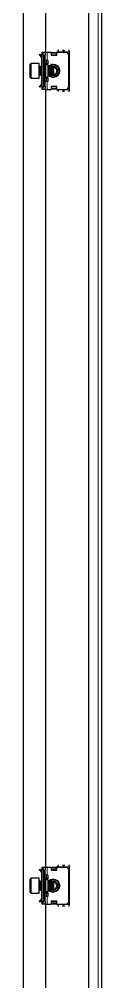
# Model space of a CAD drawing. Header units: millimetres. Extents: x -202 to 1684, y -868 to 1206.
# Drawn here: x 1631 to 1684, y -199 to 451 of the extents above; entities that cross this region are included whole.
import ezdxf

# ---------------------------------------------------------------- set-up
doc = ezdxf.new("R2010")
doc.units = ezdxf.units.MM

msp = doc.modelspace()

# ---------------------------------------------------------------- linework, layer by layer
at = {"color": 7, "linetype": 'Continuous', "lineweight": 25}
for p, q in [((1675.16, -736.46), (1675.16, 1018.54)), ((1683.66, 1018.54), (1683.66, -736.46)), ((1631.16, -703.46), (1631.16, 985.54)), ((1646.16, 428.54), (1646.16, 878.54)), ((1654.16, 428.54), (1654.16, 428.79)), ((1662.16, 403.29), (1662.16, 428.79)), ((1642.1, 427.18), (1641.75, 426.83)), ((1642.73, 425.85), (1641.75, 426.83)), ((1643.08, 426.2), (1642.1, 427.18)), ((1642.73, 425.85), (1643.08, 426.2)), ((1643.16, 426.54), (1643.16, 426.15)), ((1643.16, 424.79), (1643.66, 424.79)), ((1643.16, 424.79), (1643.16, 421.29)), ((1643.46, 427.25), (1643.66, 427.45)), ((1643.66, 428.54), (1645.66, 428.54)), ((1643.66, 428.27), (1643.66, 428.54)), ((1643.66, 403.81), (1643.66, 428.27)), ((1644.66, 426.54), (1644.66, 405.54)), ((1645.66, 428.54), (1645.66, 426.54)), ((1645.66, 428.54), (1647.16, 428.54)), ((1645.66, 405.54), (1645.66, 426.54)), ((1647.16, 423.04), (1645.66, 423.04)), ((1647.16, 428.54), (1649.66, 428.54)), ((1647.66, 423.04), (1647.16, 423.04)), ((1647.66, 421.04), (1647.66, 423.04)), ((1649.66, 428.54), (1649.66, 426.54)), ((1649.66, 426.54), (1653.66, 426.54)), ((1649.91, 428.16), (1650.41, 428.51)), ((1650.41, 428.16), (1649.91, 427.81)), ((1649.91, 427.81), (1649.91, 428.16)), ((1649.91, 426.89), (1649.91, 427.81)), ((1649.91, 426.54), (1649.91, 426.89)), ((1650.41, 428.51), (1650.41, 428.16)), ((1650.41, 428.51), (1652.91, 428.51)), ((1650.41, 428.16), (1652.91, 428.16)), ((1652.91, 428.16), (1652.91, 428.51)), ((1652.91, 428.51), (1653.41, 428.16)), ((1653.41, 427.81), (1652.91, 428.16)), ((1653.41, 428.16), (1653.41, 427.81)), ((1653.41, 427.81), (1653.41, 426.89)), ((1653.41, 426.89), (1653.41, 426.54)), ((1653.46, 428.42), (1653.46, 426.54)), ((1653.66, 428.42), (1653.46, 428.42)), ((1653.66, 428.54), (1659.66, 428.54)), ((1653.66, 426.54), (1653.66, 428.54)), ((1661.66, 405.54), (1661.66, 426.54)), ((1635.66, 420.11), (1635.66, 420.44)), ((1635.66, 411.64), (1635.66, 420.11)), ((1641.66, 421.04), (1636.26, 421.04)), ((1641.66, 420.66), (1641.66, 421.04)), ((1641.66, 411.04), (1641.66, 420.66)), ((1642.28, 419.04), (1641.91, 419.04)), ((1642.66, 418.49), (1642.28, 419.04)), ((1642.28, 414.89), (1642.28, 419.04)), ((1643.05, 419.04), (1642.66, 418.49)), ((1642.66, 415.11), (1642.66, 418.49)), ((1643.28, 419.04), (1643.05, 419.04)), ((1643.05, 414.89), (1643.05, 419.04)), ((1643.66, 421.29), (1643.16, 421.29)), ((1643.16, 421.29), (1643.16, 419.04)), ((1643.66, 418.49), (1643.28, 419.04)), ((1643.28, 414.89), (1643.28, 419.04)), ((1645.99, 420.07), (1647.66, 421.04)), ((1646.16, 420.17), (1646.16, 421.29)), ((1646.16, 421.29), (1646.66, 421.29)), ((1647.66, 420.04), (1646.16, 420.04)), ((1646.66, 421.29), (1647.66, 421.29)), ((1647.66, 412.04), (1647.66, 420.04)), ((1648.05, 419.04), (1647.66, 418.49)), ((1648.28, 419.04), (1648.05, 419.04)), ((1648.05, 414.89), (1648.05, 419.04)), ((1648.66, 418.49), (1648.28, 419.04)), ((1648.28, 414.89), (1648.28, 419.04)), ((1649.05, 419.04), (1648.66, 418.49)), ((1648.66, 415.11), (1648.66, 418.49)), ((1649.28, 419.04), (1649.05, 419.04)), ((1649.05, 414.89), (1649.05, 419.04)), ((1649.66, 418.49), (1649.28, 419.04)), ((1649.28, 414.89), (1649.28, 419.04)), ((1649.59, 418.59), (1649.84, 418.73)), ((1650.05, 419.04), (1649.66, 418.49)), ((1649.66, 415.11), (1649.66, 418.49)), ((1650.28, 419.04), (1650.05, 419.04)), ((1650.05, 414.89), (1650.05, 419.04)), ((1650.66, 418.49), (1650.28, 419.04)), ((1650.28, 414.89), (1650.28, 419.04)), ((1651.05, 419.04), (1650.66, 418.49)), ((1650.66, 415.11), (1650.66, 418.49)), ((1651.11, 419.04), (1651.05, 419.04)), ((1651.05, 414.89), (1651.05, 419.04)), ((1651.66, 418.49), (1651.11, 419.04)), ((1651.11, 418.81), (1651.11, 419.04)), ((1651.11, 413.04), (1651.11, 418.81)), ((1651.66, 418.3), (1651.66, 418.49)), ((1651.66, 413.59), (1651.66, 418.3)), ((1636.26, 411.04), (1641.66, 411.04)), ((1641.91, 413.04), (1642.28, 413.04)), ((1642.28, 413.04), (1642.28, 414.89)), ((1642.28, 413.04), (1642.66, 413.59)), ((1642.66, 413.59), (1642.66, 415.11)), ((1642.66, 413.59), (1643.05, 413.04)), ((1643.05, 413.04), (1643.05, 414.89)), ((1643.05, 413.04), (1643.28, 413.04)), ((1643.16, 413.04), (1643.16, 410.79)), ((1643.16, 410.79), (1643.66, 410.79)), ((1643.16, 410.79), (1643.16, 407.29)), ((1643.28, 413.04), (1643.28, 414.89)), ((1643.28, 413.04), (1643.66, 413.59)), ((1647.66, 411.04), (1645.99, 412.01)), ((1646.16, 412.04), (1647.66, 412.04)), ((1646.16, 410.79), (1646.16, 411.91)), ((1646.66, 410.79), (1646.16, 410.79)), ((1647.66, 410.79), (1646.66, 410.79)), ((1647.66, 413.59), (1648.05, 413.04)), ((1647.66, 409.04), (1647.66, 411.04)), ((1648.05, 413.04), (1648.05, 414.89)), ((1648.05, 413.04), (1648.28, 413.04)), ((1648.28, 413.04), (1648.28, 414.89)), ((1648.28, 413.04), (1648.66, 413.59)), ((1648.66, 413.59), (1648.66, 415.11)), ((1648.66, 413.59), (1649.05, 413.04)), ((1649.05, 413.04), (1649.05, 414.89)), ((1649.05, 413.04), (1649.28, 413.04)), ((1649.28, 413.04), (1649.28, 414.89)), ((1649.28, 413.04), (1649.66, 413.59)), ((1649.84, 413.35), (1649.59, 413.49)), ((1649.66, 413.59), (1649.66, 415.11)), ((1649.66, 413.59), (1650.05, 413.04)), ((1650.05, 413.04), (1650.05, 414.89)), ((1650.05, 413.04), (1650.28, 413.04)), ((1650.28, 413.04), (1650.28, 414.89)), ((1650.28, 413.04), (1650.66, 413.59)), ((1650.5, 413.36), (1650.87, 413.3)), ((1650.66, 413.59), (1650.66, 415.11)), ((1650.66, 413.59), (1651.05, 413.04)), ((1651.05, 413.04), (1651.05, 414.89)), ((1651.05, 413.04), (1651.11, 413.04)), ((1651.11, 413.04), (1651.66, 413.59)), ((1651.36, 413.29), (1652.19, 413.48)), ((1642.73, 406.23), (1641.75, 405.25)), ((1642.1, 404.9), (1641.75, 405.25)), ((1643.08, 405.88), (1642.1, 404.9)), ((1642.73, 406.23), (1643.08, 405.88)), ((1643.16, 407.29), (1643.66, 407.29)), ((1643.16, 405.54), (1643.16, 406)), ((1643.66, 404.63), (1643.46, 404.83)), ((1643.66, 403.54), (1643.66, 403.81)), ((1645.66, 403.54), (1643.66, 403.54)), ((1645.66, 409.04), (1647.16, 409.04)), ((1645.66, 405.54), (1645.66, 403.54)), ((1645.66, 403.54), (1647.16, 403.54)), ((1646.16, -121.46), (1646.16, 403.54)), ((1647.16, 409.04), (1647.66, 409.04)), ((1647.16, 403.54), (1649.66, 403.54)), ((1653.66, 405.54), (1649.66, 405.54)), ((1649.66, 405.54), (1649.66, 403.54)), ((1649.91, 405.19), (1649.91, 405.54)), ((1649.91, 404.27), (1649.91, 405.19)), ((1649.91, 403.92), (1649.91, 404.27)), ((1649.91, 404.27), (1650.41, 403.92)), ((1650.41, 403.57), (1649.91, 403.92)), ((1650.41, 403.92), (1650.41, 403.57)), ((1652.91, 403.92), (1650.41, 403.92)), ((1652.91, 403.57), (1650.41, 403.57)), ((1652.91, 403.92), (1653.41, 404.27)), ((1652.91, 403.57), (1652.91, 403.92)), ((1653.41, 403.92), (1652.91, 403.57)), ((1653.41, 405.54), (1653.41, 405.19)), ((1653.41, 405.19), (1653.41, 404.27)), ((1653.41, 404.27), (1653.41, 403.92)), ((1653.46, 405.54), (1653.46, 403.66)), ((1653.46, 403.66), (1653.66, 403.66)), ((1653.66, 403.54), (1653.66, 405.54)), ((1653.66, 403.54), (1659.66, 403.54)), ((1654.16, 403.29), (1654.16, 403.54)), ((1642.1, -122.82), (1641.75, -123.17)), ((1642.73, -124.15), (1641.75, -123.17)), ((1643.08, -123.8), (1642.1, -122.82)), ((1643.46, -122.75), (1643.66, -122.55)), ((1643.66, -121.46), (1645.66, -121.46)), ((1643.66, -121.73), (1643.66, -121.46)), ((1643.66, -146.19), (1643.66, -121.73)), ((1645.66, -121.46), (1645.66, -123.46)), ((1645.66, -121.46), (1647.16, -121.46)), ((1647.16, -121.46), (1649.66, -121.46)), ((1649.66, -121.46), (1649.66, -123.46)), ((1649.91, -121.84), (1650.41, -121.49)), ((1650.41, -121.84), (1649.91, -122.19)), ((1649.91, -122.19), (1649.91, -121.84)), ((1649.91, -123.11), (1649.91, -122.19)), ((1649.91, -123.46), (1649.91, -123.11)), ((1650.41, -121.49), (1650.41, -121.84)), ((1650.41, -121.49), (1652.91, -121.49)), ((1650.41, -121.84), (1652.91, -121.84)), ((1652.91, -121.84), (1652.91, -121.49)), ((1652.91, -121.49), (1653.41, -121.84)), ((1653.41, -122.19), (1652.91, -121.84)), ((1653.41, -121.84), (1653.41, -122.19)), ((1653.41, -122.19), (1653.41, -123.11)), ((1653.41, -123.11), (1653.41, -123.46)), ((1653.46, -121.58), (1653.46, -123.46)), ((1653.66, -121.58), (1653.46, -121.58)), ((1653.66, -121.46), (1659.66, -121.46)), ((1653.66, -123.46), (1653.66, -121.46)), ((1654.16, -121.46), (1654.16, -121.21)), ((1662.16, -146.71), (1662.16, -121.21)), ((1635.66, -138.36), (1635.66, -129.56)), ((1641.66, -128.96), (1636.26, -128.96)), ((1641.66, -138.96), (1641.66, -128.96)), ((1642.73, -124.15), (1643.08, -123.8)), ((1643.16, -123.46), (1643.16, -123.85)), ((1643.16, -125.21), (1643.66, -125.21)), ((1643.16, -125.21), (1643.16, -128.71)), ((1643.66, -128.71), (1643.16, -128.71)), ((1643.16, -128.71), (1643.16, -130.96)), ((1644.66, -123.46), (1644.66, -144.46)), ((1645.66, -144.46), (1645.66, -123.46)), ((1647.16, -126.96), (1645.66, -126.96)), ((1645.99, -129.93), (1647.66, -128.96)), ((1646.16, -129.83), (1646.16, -128.71)), ((1646.16, -128.71), (1646.66, -128.71)), ((1646.66, -128.71), (1647.66, -128.71)), ((1647.66, -126.96), (1647.16, -126.96)), ((1647.66, -128.96), (1647.66, -126.96)), ((1649.66, -123.46), (1653.66, -123.46)), ((1661.66, -144.46), (1661.66, -123.46)), ((1642.28, -130.96), (1641.91, -130.96)), ((1642.66, -131.51), (1642.28, -130.96)), ((1642.28, -132.81), (1642.28, -130.96)), ((1642.28, -136.96), (1642.28, -132.81)), ((1642.28, -136.96), (1642.66, -136.41)), ((1643.05, -130.96), (1642.66, -131.51)), ((1642.66, -133.03), (1642.66, -131.51)), ((1642.66, -136.41), (1642.66, -133.03)), ((1642.66, -136.41), (1643.05, -136.96)), ((1643.28, -130.96), (1643.05, -130.96)), ((1643.05, -132.81), (1643.05, -130.96)), ((1643.05, -136.96), (1643.05, -132.81)), ((1643.66, -131.51), (1643.28, -130.96)), ((1643.28, -132.81), (1643.28, -130.96)), ((1643.28, -136.96), (1643.28, -132.81)), ((1643.28, -136.96), (1643.66, -136.41)), ((1647.66, -129.96), (1646.16, -129.96)), ((1647.66, -137.96), (1647.66, -129.96)), ((1648.05, -130.96), (1647.66, -131.51)), ((1647.66, -136.41), (1648.05, -136.96)), ((1648.28, -130.96), (1648.05, -130.96)), ((1648.05, -132.81), (1648.05, -130.96)), ((1648.05, -136.96), (1648.05, -132.81)), ((1648.66, -131.51), (1648.28, -130.96)), ((1648.28, -132.81), (1648.28, -130.96)), ((1648.28, -136.96), (1648.28, -132.81)), ((1648.28, -136.96), (1648.66, -136.41)), ((1649.05, -130.96), (1648.66, -131.51)), ((1648.66, -133.03), (1648.66, -131.51)), ((1648.66, -136.41), (1648.66, -133.03)), ((1648.66, -136.41), (1649.05, -136.96)), ((1649.28, -130.96), (1649.05, -130.96)), ((1649.05, -132.81), (1649.05, -130.96)), ((1649.05, -136.96), (1649.05, -132.81)), ((1649.66, -131.51), (1649.28, -130.96)), ((1649.28, -132.81), (1649.28, -130.96)), ((1649.28, -136.96), (1649.28, -132.81)), ((1649.28, -136.96), (1649.66, -136.41)), ((1649.59, -131.41), (1649.84, -131.27)), ((1650.05, -130.96), (1649.66, -131.51)), ((1649.66, -133.03), (1649.66, -131.51)), ((1649.66, -136.41), (1649.66, -133.03)), ((1649.66, -136.41), (1650.05, -136.96)), ((1650.28, -130.96), (1650.05, -130.96)), ((1650.05, -132.81), (1650.05, -130.96)), ((1650.05, -136.96), (1650.05, -132.81)), ((1650.66, -131.51), (1650.28, -130.96)), ((1650.28, -132.81), (1650.28, -130.96)), ((1650.28, -136.96), (1650.28, -132.81)), ((1650.28, -136.96), (1650.66, -136.41)), ((1650.87, -131.22), (1650.5, -131.28)), ((1651.05, -130.96), (1650.66, -131.51)), ((1650.66, -133.03), (1650.66, -131.51)), ((1650.66, -136.41), (1650.66, -133.03)), ((1650.66, -136.41), (1651.05, -136.96)), ((1651.11, -130.96), (1651.05, -130.96)), ((1651.05, -132.81), (1651.05, -130.96)), ((1651.05, -136.96), (1651.05, -132.81)), ((1651.66, -131.51), (1651.11, -130.96)), ((1651.11, -136.96), (1651.11, -130.96)), ((1651.11, -136.96), (1651.66, -136.41)), ((1652.19, -131.4), (1651.36, -131.21)), ((1651.66, -136.41), (1651.66, -131.51)), ((1636.26, -138.96), (1641.66, -138.96)), ((1641.91, -136.96), (1642.28, -136.96)), ((1643.05, -136.96), (1643.28, -136.96)), ((1643.16, -136.96), (1643.16, -139.21)), ((1643.16, -139.21), (1643.16, -142.71)), ((1643.16, -139.21), (1643.66, -139.21)), ((1643.16, -142.71), (1643.66, -142.71)), ((1645.66, -140.96), (1647.16, -140.96)), ((1647.66, -138.96), (1645.99, -137.99)), ((1646.16, -137.96), (1647.66, -137.96)), ((1646.16, -139.21), (1646.16, -138.09)), ((1646.66, -139.21), (1646.16, -139.21)), ((1647.66, -139.21), (1646.66, -139.21)), ((1647.16, -140.96), (1647.66, -140.96)), ((1647.66, -140.96), (1647.66, -138.96)), ((1648.05, -136.96), (1648.28, -136.96)), ((1649.05, -136.96), (1649.28, -136.96)), ((1649.84, -136.65), (1649.59, -136.51)), ((1650.05, -136.96), (1650.28, -136.96)), ((1651.05, -136.96), (1651.11, -136.96)), ((1642.73, -143.77), (1641.75, -144.75)), ((1642.1, -145.1), (1641.75, -144.75)), ((1643.08, -144.12), (1642.1, -145.1)), ((1642.73, -143.77), (1643.08, -144.12)), ((1643.16, -144.46), (1643.16, -144)), ((1643.66, -145.37), (1643.46, -145.17)), ((1643.66, -146.46), (1643.66, -146.19)), ((1645.66, -146.46), (1643.66, -146.46)), ((1645.66, -144.46), (1645.66, -146.46)), ((1645.66, -146.46), (1647.16, -146.46)), ((1646.16, -596.46), (1646.16, -146.46)), ((1647.16, -146.46), (1649.66, -146.46)), ((1649.66, -144.46), (1649.66, -146.46)), ((1653.66, -144.46), (1649.66, -144.46)), ((1649.91, -144.81), (1649.91, -144.46)), ((1649.91, -145.73), (1649.91, -144.81)), ((1649.91, -145.73), (1650.41, -146.08)), ((1649.91, -146.08), (1649.91, -145.73)), ((1650.41, -146.43), (1649.91, -146.08)), ((1652.91, -146.08), (1650.41, -146.08)), ((1650.41, -146.08), (1650.41, -146.43)), ((1652.91, -146.43), (1650.41, -146.43)), ((1652.91, -146.08), (1653.41, -145.73)), ((1652.91, -146.43), (1652.91, -146.08)), ((1653.41, -146.08), (1652.91, -146.43)), ((1653.41, -144.46), (1653.41, -144.81)), ((1653.41, -144.81), (1653.41, -145.73)), ((1653.41, -145.73), (1653.41, -146.08)), ((1653.46, -144.46), (1653.46, -146.34)), ((1653.46, -146.34), (1653.66, -146.34)), ((1653.66, -146.46), (1653.66, -144.46)), ((1653.66, -146.46), (1659.66, -146.46)), ((1654.16, -146.71), (1654.16, -146.46))]:
    msp.add_line(p, q, dxfattribs=at)
at = {"color": 8, "linetype": 'Continuous', "lineweight": 18}
for p, q in [((1681.56, 1018.54), (1681.56, -736.46)), ((1654.16, 428.79), (1658.16, 428.79)), ((1662.16, 428.79), (1658.16, 428.79)), ((1643.66, 426.54), (1643.16, 426.54)), ((1643.66, 427.04), (1643.46, 427.25)), ((1645.66, 426.54), (1644.66, 426.54)), ((1646.66, 421.29), (1646.66, 423.04)), ((1647.16, 423.04), (1647.16, 428.54)), ((1653.41, 426.89), (1649.91, 426.89)), ((1636.26, 421.04), (1636.26, 420.66)), ((1636.26, 420.66), (1636.26, 411.04)), ((1641.91, 419.04), (1641.91, 413.04)), ((1646.16, 420.04), (1646.16, 412.04)), ((1646.66, 409.04), (1646.66, 410.79)), ((1643.66, 405.54), (1643.16, 405.54)), ((1643.66, 405.04), (1643.46, 404.83)), ((1644.66, 405.54), (1645.66, 405.54)), ((1647.16, 403.54), (1647.16, 409.04)), ((1649.91, 405.19), (1653.41, 405.19)), ((1658.16, 403.29), (1654.16, 403.29)), ((1662.16, 403.29), (1658.16, 403.29)), ((1643.66, -122.96), (1643.46, -122.75)), ((1647.16, -126.96), (1647.16, -121.46)), ((1653.41, -123.11), (1649.91, -123.11)), ((1654.16, -121.21), (1658.16, -121.21)), ((1662.16, -121.21), (1658.16, -121.21)), ((1636.26, -128.96), (1636.26, -138.96)), ((1643.66, -123.46), (1643.16, -123.46)), ((1645.66, -123.46), (1644.66, -123.46)), ((1646.66, -128.71), (1646.66, -126.96)), ((1641.91, -130.96), (1641.91, -136.73)), ((1646.16, -129.96), (1646.16, -137.96)), ((1641.91, -136.73), (1641.91, -136.96)), ((1646.66, -140.96), (1646.66, -139.21)), ((1647.16, -146.46), (1647.16, -140.96)), ((1643.66, -144.46), (1643.16, -144.46)), ((1643.66, -144.96), (1643.46, -145.17)), ((1644.66, -144.46), (1645.66, -144.46)), ((1649.91, -144.81), (1653.41, -144.81)), ((1658.16, -146.71), (1654.16, -146.71)), ((1662.16, -146.71), (1658.16, -146.71))]:
    msp.add_line(p, q, dxfattribs=at)
at = {"color": 7, "linetype": 'Continuous', "lineweight": 25, "flags": 128}
for points in [[(1650.87, 418.78), (1650.63, 418.75), (1650.5, 418.72)], [(1650.5, -136.64), (1650.63, -136.67), (1650.87, -136.7)]]:
    msp.add_lwpolyline(points, dxfattribs=at)
at = {"color": 7, "linetype": 'Continuous', "lineweight": 25}
for centre, radius, start, end in [((1644.16, 426.54), 1, 135, 180), ((1642.66, 426.54), 2, 0, 60), ((1659.66, 426.54), 2, 0, 90), ((1636.26, 420.44), 0.6, 90, 180), ((1641.91, 419.29), 0.25, 180, 270), ((1646.16, 420.54), 0.5, 180, 270), ((1651.16, 416.04), 4, 90, 134.28235), ((1651.16, 416.04), 4, 225.71765, 90), ((1651.16, 416.04), 3, 254.33161, 105.66839), ((1651.16, 416.04), 2.76, 291.7574, 85.98739), ((1651.16, 416.04), 2.45, 21.7574, 78.20228), ((1651.16, 416.04), 2.45, 281.79772, 21.7574), ((1636.26, 411.64), 0.6, 180, 270), ((1641.91, 412.79), 0.25, 90, 180), ((1646.16, 411.54), 0.5, 90, 180), ((1644.16, 405.54), 1, 180, 225), ((1642.66, 405.54), 2, 300, 0), ((1659.66, 405.54), 2, 270, 0), ((1644.16, -123.46), 1, 135, 180), ((1642.66, -123.46), 2, 0, 60), ((1659.66, -123.46), 2, 0, 90), ((1636.26, -129.56), 0.6, 90, 180), ((1646.16, -129.46), 0.5, 180, 270), ((1641.91, -130.71), 0.25, 180, 270), ((1651.16, -133.96), 4, 90, 134.28235), ((1651.16, -133.96), 4, 225.71765, 90), ((1651.16, -133.96), 3, 254.33161, 105.66839), ((1651.16, -133.96), 2.76, 274.01261, 68.2426), ((1651.16, -133.96), 2.45, 281.79772, 78.20228), ((1636.26, -138.36), 0.6, 180, 270), ((1641.91, -137.21), 0.25, 90, 180), ((1646.16, -138.46), 0.5, 90, 180), ((1644.16, -144.46), 1, 180, 225), ((1642.66, -144.46), 2, 300, 0), ((1659.66, -144.46), 2, 270, 0)]:
    msp.add_arc(centre, radius, start, end, dxfattribs=at)
at = {"color": 8, "linetype": 'Continuous', "lineweight": 18}
for centre, start, end in [((1651.16, 416.04), 218.94244, 90), ((1651.16, 416.04), 90, 141.05756), ((1651.16, -133.96), 218.94244, 90), ((1651.16, -133.96), 90, 141.05756)]:
    msp.add_arc(centre, 4.5, start, end, dxfattribs=at)
at = {"color": 7, "linetype": 'Continuous', "lineweight": 25}
for points, knots in [([(1654.16, 428.79), (1654.21, 428.91), (1654.31, 429.15), (1654.45, 429.5), (1654.59, 429.83), (1654.69, 430.02), (1654.74, 430.11)], [0, 0, 0, 0, 0.247454, 0.50208, 0.749534, 1, 1, 1, 1]), ([(1657.59, 430.1), (1657.67, 429.95), (1657.85, 429.6), (1658.04, 429.11), (1658.15, 428.83), (1658.16, 428.79)], [0, 0, 0, 0, 0.415483, 0.917152, 1, 1, 1, 1]), ([(1658.16, 428.79), (1658.26, 429.03), (1658.45, 429.52), (1658.64, 429.92), (1658.74, 430.11)], [0, 0, 0, 0, 0.502065, 1, 1, 1, 1]), ([(1661.59, 430.1), (1661.67, 429.95), (1661.85, 429.6), (1662.04, 429.11), (1662.15, 428.83), (1662.16, 428.79)], [0, 0, 0, 0, 0.415483, 0.917152, 1, 1, 1, 1]), ([(1643.16, 424.79), (1643.14, 424.98), (1643.11, 425.27), (1642.93, 425.62), (1642.79, 425.77), (1642.73, 425.85)], [0, 0, 0, 0, 0.485042, 0.738404, 1, 1, 1, 1]), ([(1643.66, 424.79), (1643.64, 425.03), (1643.59, 425.51), (1643.3, 425.97), (1643.11, 426.18), (1643.08, 426.2)], [0, 0, 0, 0, 0.4618628, 0.9237257, 1, 1, 1, 1]), ([(1642.73, 406.23), (1642.85, 406.38), (1643.03, 406.61), (1643.15, 406.99), (1643.16, 407.19), (1643.16, 407.29)], [0, 0, 0, 0, 0.485042, 0.738404, 1, 1, 1, 1]), ([(1643.08, 405.88), (1643.23, 406.06), (1643.54, 406.44), (1643.66, 406.97), (1643.66, 407.25), (1643.66, 407.29)], [0, 0, 0, 0, 0.461863, 0.923726, 1, 1, 1, 1]), ([(1654.74, 401.98), (1654.66, 402.13), (1654.48, 402.48), (1654.29, 402.97), (1654.18, 403.25), (1654.16, 403.29)], [0, 0, 0, 0, 0.415483, 0.917152, 1, 1, 1, 1]), ([(1658.16, 403.29), (1658.07, 403.05), (1657.88, 402.56), (1657.69, 402.16), (1657.59, 401.97)], [0, 0, 0, 0, 0.502065, 1, 1, 1, 1]), ([(1658.74, 401.98), (1658.66, 402.13), (1658.48, 402.48), (1658.29, 402.97), (1658.18, 403.25), (1658.16, 403.29)], [0, 0, 0, 0, 0.415483, 0.917152, 1, 1, 1, 1]), ([(1662.16, 403.29), (1662.07, 403.05), (1661.88, 402.56), (1661.69, 402.16), (1661.59, 401.97)], [0, 0, 0, 0, 0.502065, 1, 1, 1, 1]), ([(1654.16, -121.21), (1654.21, -121.09), (1654.31, -120.85), (1654.45, -120.5), (1654.59, -120.17), (1654.69, -119.98), (1654.74, -119.89)], [0, 0, 0, 0, 0.247454, 0.50208, 0.749534, 1, 1, 1, 1]), ([(1657.59, -119.9), (1657.67, -120.05), (1657.85, -120.4), (1658.04, -120.89), (1658.15, -121.17), (1658.16, -121.21)], [0, 0, 0, 0, 0.4154826, 0.9171518, 1, 1, 1, 1]), ([(1658.16, -121.21), (1658.26, -120.97), (1658.45, -120.48), (1658.64, -120.08), (1658.74, -119.89)], [0, 0, 0, 0, 0.502065, 1, 1, 1, 1]), ([(1661.59, -119.9), (1661.67, -120.05), (1661.85, -120.4), (1662.04, -120.89), (1662.15, -121.17), (1662.16, -121.21)], [0, 0, 0, 0, 0.415483, 0.917152, 1, 1, 1, 1]), ([(1643.16, -125.21), (1643.14, -125.02), (1643.11, -124.73), (1642.93, -124.38), (1642.79, -124.23), (1642.73, -124.15)], [0, 0, 0, 0, 0.4850424, 0.7384039, 1, 1, 1, 1]), ([(1643.66, -125.21), (1643.64, -124.97), (1643.59, -124.49), (1643.3, -124.03), (1643.11, -123.82), (1643.08, -123.8)], [0, 0, 0, 0, 0.4618628, 0.9237257, 1, 1, 1, 1]), ([(1642.73, -143.77), (1642.85, -143.62), (1643.03, -143.39), (1643.15, -143.01), (1643.16, -142.81), (1643.16, -142.71)], [0, 0, 0, 0, 0.485042, 0.738404, 1, 1, 1, 1]), ([(1643.08, -144.12), (1643.23, -143.94), (1643.54, -143.56), (1643.66, -143.03), (1643.66, -142.75), (1643.66, -142.71)], [0, 0, 0, 0, 0.461863, 0.923726, 1, 1, 1, 1]), ([(1654.74, -148.02), (1654.66, -147.87), (1654.48, -147.52), (1654.29, -147.03), (1654.18, -146.75), (1654.16, -146.71)], [0, 0, 0, 0, 0.415483, 0.917152, 1, 1, 1, 1]), ([(1658.16, -146.71), (1658.07, -146.95), (1657.88, -147.44), (1657.69, -147.84), (1657.59, -148.03)], [0, 0, 0, 0, 0.502065, 1, 1, 1, 1]), ([(1658.74, -148.02), (1658.66, -147.87), (1658.48, -147.52), (1658.29, -147.03), (1658.18, -146.75), (1658.16, -146.71)], [0, 0, 0, 0, 0.4154826, 0.9171518, 1, 1, 1, 1]), ([(1662.16, -146.71), (1662.07, -146.95), (1661.88, -147.44), (1661.69, -147.84), (1661.59, -148.03)], [0, 0, 0, 0, 0.502065, 1, 1, 1, 1])]:
    msp.add_open_spline(points, degree=3, knots=knots, dxfattribs=at)

doc.saveas('drawing.dxf')
